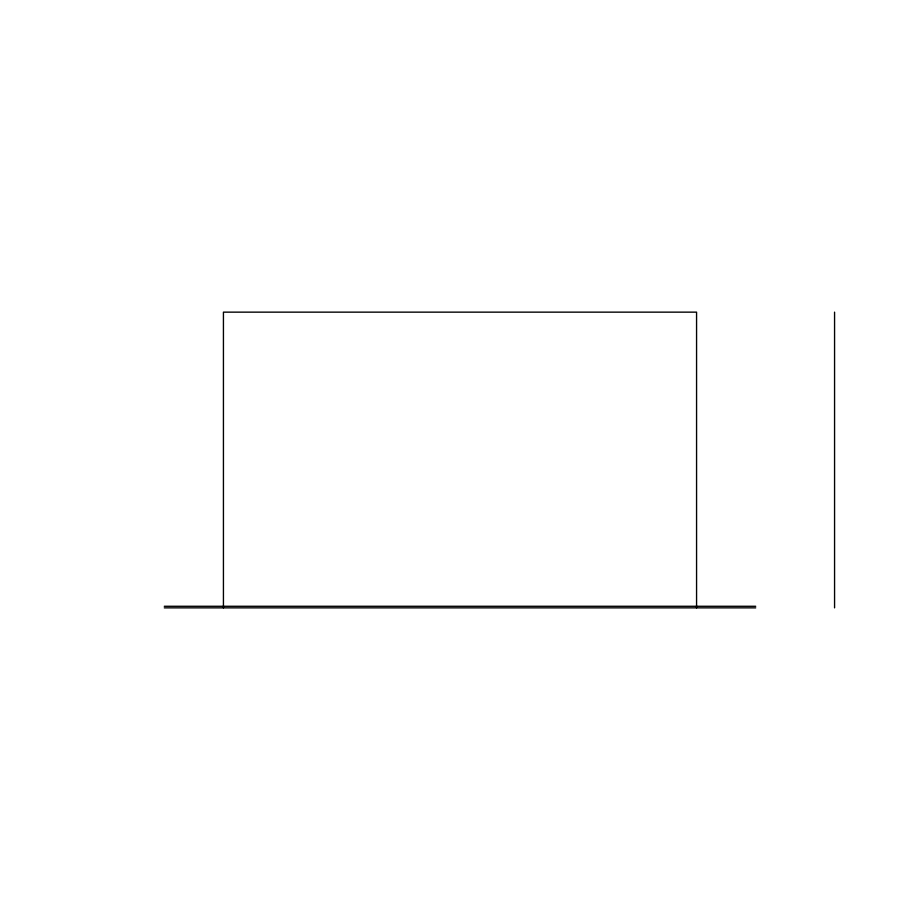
<?xml version="1.0" encoding="UTF-8"?>
<svg xmlns="http://www.w3.org/2000/svg" width="920" height="920" viewBox="0 0 920 920"><rect width="100%" height="100%" fill="white"/><g stroke="black" fill="none" stroke-linecap="round" stroke-linejoin="round"><path stroke-width="1.38" d="M164.289 606.28L755.711 606.28M164.289 607.856L755.711 607.856M834.567 312.144L834.567 607.856M696.567 607.856L696.567 312.144L223.433 312.144L223.433 607.856"/></g></svg>
